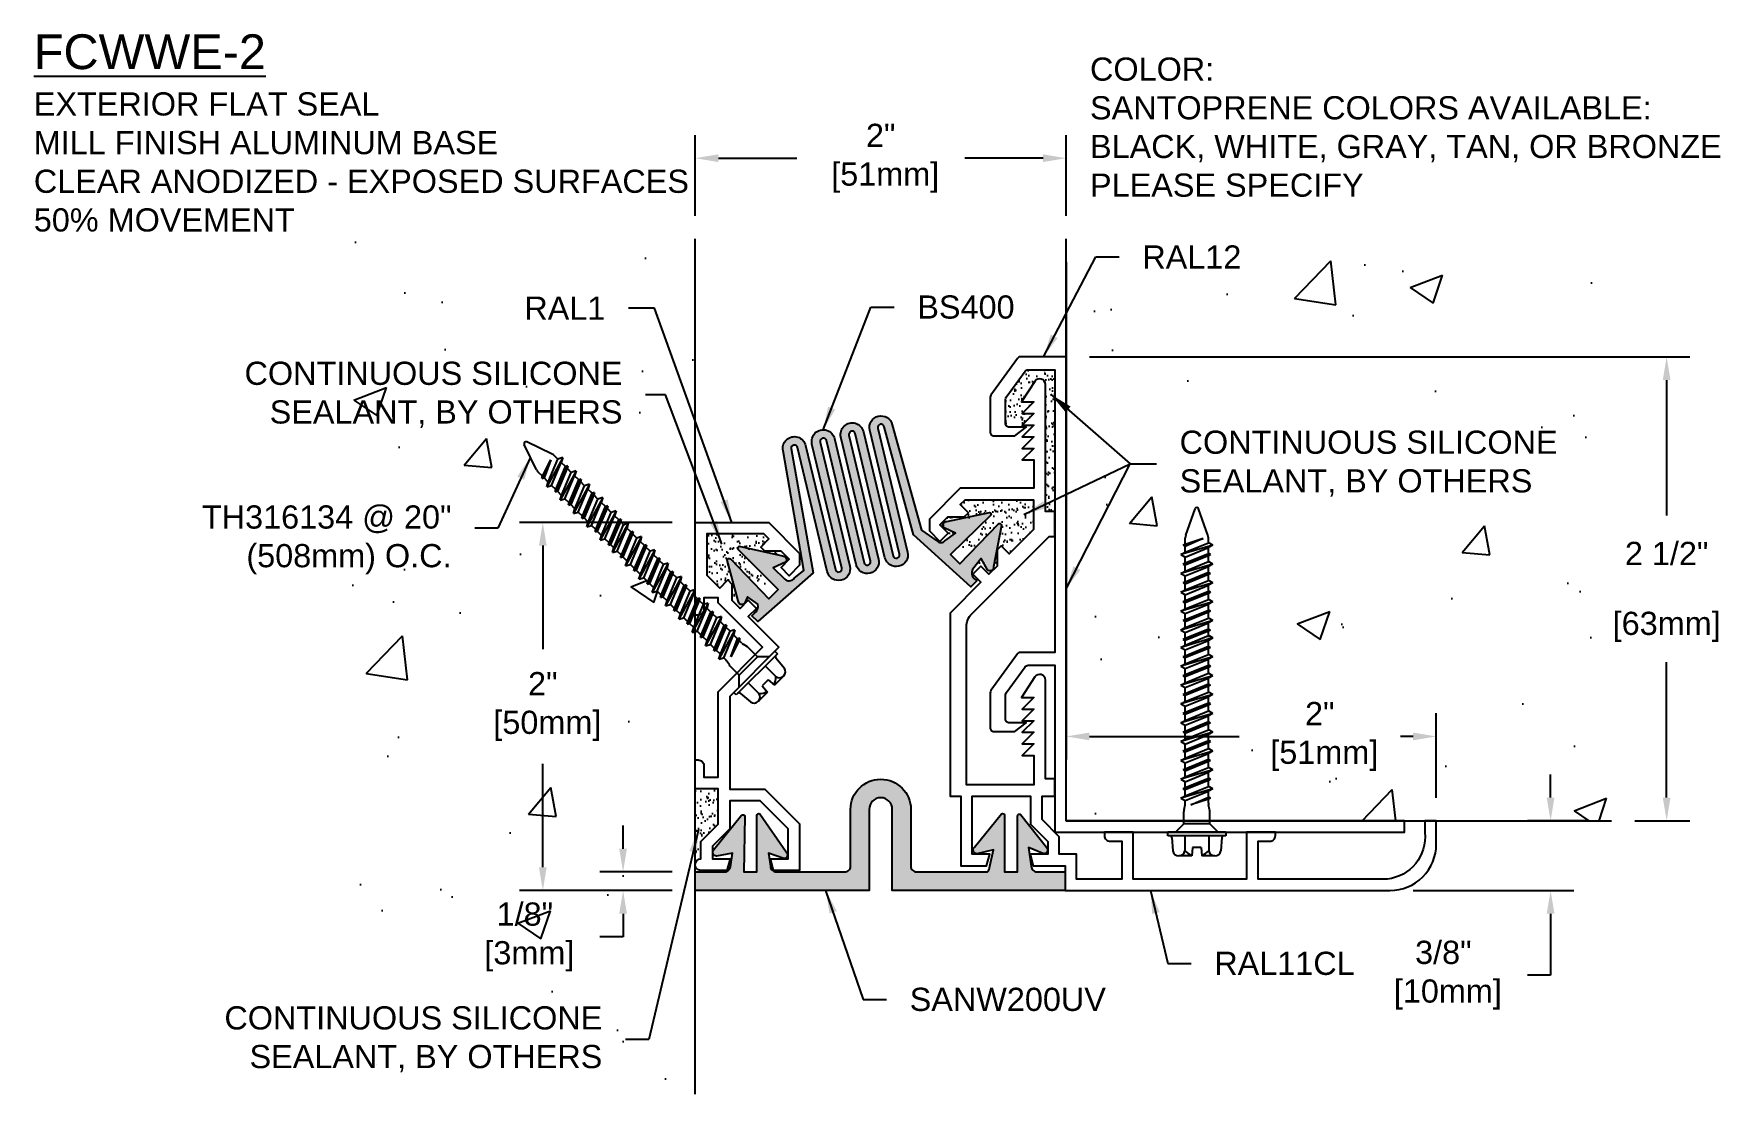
# Model space of a CAD drawing. Header units: inches. Extents: x -4.46 to 4.65, y -1.35 to 4.36.
import ezdxf

# ---------------------------------------------------------------- set-up
doc = ezdxf.new("R2010")
doc.units = ezdxf.units.IN
doc.header["$MEASUREMENT"] = 0
for name, color, linetype in [('Anchors', 4, 'Continuous'), ('Conditions', 1, 'Continuous'), ('Dimensions', 3, 'Continuous'), ('Fillers', 2, 'Continuous'), ('Metals', 7, 'Continuous'), ('Text', 2, 'Continuous')]:
    doc.layers.add(name, color=color, linetype=linetype)
doc.styles.add('Arial', font='arial.ttf')
doc.dimstyles.new('Arial', dxfattribs={"dimtxt": 0.125, "dimasz": 0.125, "dimexe": 0.125, "dimexo": 0.125, "dimgap": 0.125, "dimtad": 0, "dimtih": 1, "dimtoh": 1, "dimdec": 4, "dimzin": 0, "dimdsep": 46, "dimlunit": 4, "dimtxsty": 'Arial', "dimcen": 0.125, "dimadec": 0, "dimazin": 0, "dimtfac": 1, "dimtdec": 4, "dimtofl": 0, "dimtmove": 0, "dimatfit": 3, "dimfxl": 0, "dimfrac": 2, "dimtolj": 1, "dimtzin": 0, "dimarcsym": 0})
pattern_1 = [(37.5, (-2, 0), (-0.0020473, 0.0626218), [0, -0.0494, 0, -0.05525, 0, -0.0528125]), (7.5, (-2, 0), (0.0575177, 0.0917197), [0, -0.02665, 0, -0.044525, 0, -0.0170625]), (327.5, (-2.039975, 0), (0.1012096, 0.0001839), [0, -0.01625, 0, -0.0585, 0, -0.076375]), (317.5, (-2.039975, 0), (0.0976991, 0.0285245), [0, -0.008125, 0, -0.03835, 0, -0.043875])]

# ---------------------------------------------------------------- blocks, each defined once
blk = doc.blocks.new('A$CB0F2')
blk.add_lwpolyline([(0.029, 0.0023, -0.958439), (0.0317, 0.0642), (0.0317, 0.1582), (0.1247, 0.2512), (0.1247, 0.4422), (0.0007, 0.4422), (0.0007, 0.5972), (0.0167, 0.5972, -0.414214), (0.0477, 0.5662), (0.0477, 0.5042), (0.1247, 0.5042), (0.1247, 0.9649), (0.3641, 1.2043), (0.1247, 1.4438), (0.1247, 1.4712), (0.0477, 1.4712), (0.0477, 1.4092, -0.414214), (0.0167, 1.3782), (0.0007, 1.3782), (0.0007, 1.8772), (0.397, 1.8772), (0.5637, 1.7105), (0.5637, 1.6471), (0.507, 1.5904), (0.4631, 1.6343), (0.5077, 1.6788), (0.4638, 1.7226), (0.3755, 1.7219), (0.3535, 1.7439), (0.3981, 1.7884), (0.3713, 1.8152), (0.0627, 1.8152), (0.0627, 1.5935), (0.1329, 1.5232), (0.1768, 1.5671), (0.1987, 1.5452), (0.1987, 1.4575), (0.2425, 1.4136), (0.2864, 1.4575), (0.3302, 1.4136), (0.2864, 1.3698), (0.4518, 1.2043), (0.1867, 0.9392), (0.1867, 0.4392), (0.3767, 0.4392), (0.5637, 0.2522), (0.5637, 0.0022), (0.4233, 0.0022), (0.4067, 0.0642), (0.5017, 0.0642), (0.5017, 0.2265), (0.351, 0.3772), (0.1867, 0.3772), (0.1867, 0.2255), (0.0937, 0.1325), (0.0937, 0.0642), (0.1887, 0.0642), (0.172, 0.0022), (0.029, 0.0022)], format="xyb")
blk = doc.blocks.new('RAL1')
blk.add_blockref('A$CB0F2', (5.8364, 2.6935))
blk = doc.blocks.new('*D2')
at = {"layer": 'Defpoints', "color": 0}
for p in [(1.1066, 3.6928), (-0.8934, 3.2578), (1.1066, 3.2578)]:
    blk.add_point(p, dxfattribs=at)
at = {"layer": 'Dimensions', "color": 0, "lineweight": -2}
for p, q in [((-0.8934, 3.3828), (-0.8934, 3.8178)), ((1.1066, 3.3828), (1.1066, 3.8178)), ((-0.7684, 3.6928), (-0.3464, 3.6928)), ((0.9816, 3.6928), (0.5597, 3.6928))]:
    blk.add_line(p, q, dxfattribs=at)
at = {"layer": 'Dimensions', "color": 0}
for points in [[(-0.7684, 3.7137), (-0.7684, 3.672), (-0.8934, 3.6928)], [(0.9816, 3.7137), (0.9816, 3.672), (1.1066, 3.6928)]]:
    blk.add_solid(points, dxfattribs=at)
at = {"layer": 'Dimensions', "color": 0, "insert": (0.1066, 3.6928), "char_height": 0.125, "attachment_point": 5, "style": 'Arial'}
blk.add_mtext('\\A1;2"\\P [51mm]', dxfattribs=at)
blk = doc.blocks.new('*D3')
at = {"layer": 'Defpoints', "color": 0}
for p in [(1.1066, 2.6221), (4.0467, 0.1221), (4.3432, 0.1221)]:
    blk.add_point(p, dxfattribs=at)
at = {"layer": 'Dimensions', "color": 0, "lineweight": -2}
for p, q in [((1.2316, 2.6221), (4.4682, 2.6221)), ((4.3432, 2.4971), (4.3432, 1.7669)), ((4.3432, 0.2471), (4.3432, 0.9774)), ((4.1717, 0.1221), (4.4682, 0.1221))]:
    blk.add_line(p, q, dxfattribs=at)
at = {"layer": 'Dimensions', "color": 0}
for points in [[(4.3223, 2.4971), (4.364, 2.4971), (4.3432, 2.6221)], [(4.3223, 0.2471), (4.364, 0.2471), (4.3432, 0.1221)]]:
    blk.add_solid(points, dxfattribs=at)
at = {"layer": 'Dimensions', "color": 0, "char_height": 0.125, "attachment_point": 5, "style": 'Arial'}
for s, insert in [('\\A1;2 1/2"', (4.3432, 1.5618)), ('\\A1;[63mm]', (4.3432, 1.167))]:
    blk.add_mtext(s, dxfattribs=dict(at, insert=insert))
blk = doc.blocks.new('*D4')
at = {"layer": 'Defpoints', "color": 0}
for p in [(1.1066, 3.2578), (3.1015, 0.5764), (3.1015, 0.1207)]:
    blk.add_point(p, dxfattribs=at)
at = {"layer": 'Dimensions', "color": 0, "lineweight": -2}
for p, q in [((1.1066, 3.1328), (1.1066, 0.4514)), ((3.1015, 0.2457), (3.1015, 0.7014)), ((1.2316, 0.5764), (2.0386, 0.5764)), ((2.9765, 0.5764), (2.908, 0.5764))]:
    blk.add_line(p, q, dxfattribs=at)
at = {"layer": 'Dimensions', "color": 0}
for points in [[(1.2316, 0.5972), (1.2316, 0.5556), (1.1066, 0.5764)], [(2.9765, 0.5972), (2.9765, 0.5556), (3.1015, 0.5764)]]:
    blk.add_solid(points, dxfattribs=at)
at = {"layer": 'Dimensions', "color": 0, "insert": (2.4733, 0.5764), "char_height": 0.125, "attachment_point": 5, "style": 'Arial'}
blk.add_mtext('\\A1;2"\\P [51mm]', dxfattribs=at)
blk = doc.blocks.new('*D5')
at = {"layer": 'Defpoints', "color": 0}
for p in [(4.0467, 0.1221), (2.8515, -0.2541), (3.7175, -0.2541)]:
    blk.add_point(p, dxfattribs=at)
at = {"layer": 'Dimensions', "color": 0, "lineweight": -2}
for p, q in [((3.7175, 0.2471), (3.7175, 0.3721)), ((3.9217, 0.1221), (3.5925, 0.1221)), ((2.9765, -0.2541), (3.8425, -0.2541)), ((3.7175, -0.3791), (3.7175, -0.7104)), ((3.7175, -0.7104), (3.5925, -0.7104))]:
    blk.add_line(p, q, dxfattribs=at)
at = {"layer": 'Dimensions', "color": 0}
for points in [[(3.6966, 0.2471), (3.7383, 0.2471), (3.7175, 0.1221)], [(3.6966, -0.3791), (3.7383, -0.3791), (3.7175, -0.2541)]]:
    blk.add_solid(points, dxfattribs=at)
at = {"layer": 'Dimensions', "color": 0, "insert": (3.1394, -0.7104), "char_height": 0.125, "attachment_point": 5, "style": 'Arial'}
blk.add_mtext('\\A1;3/8"\\P [10mm]', dxfattribs=at)
blk = doc.blocks.new('*D6')
at = {"layer": 'Defpoints', "color": 0}
for p in [(-0.8934, 1.7296), (-1.7149, -0.2541), (-0.8934, -0.2541)]:
    blk.add_point(p, dxfattribs=at)
at = {"layer": 'Dimensions', "color": 0, "lineweight": -2}
for p, q in [((-1.0184, 1.7296), (-1.8399, 1.7296)), ((-1.7149, 1.6046), (-1.7149, 1.0473)), ((-1.7149, -0.1291), (-1.7149, 0.4282)), ((-1.0184, -0.2541), (-1.8399, -0.2541))]:
    blk.add_line(p, q, dxfattribs=at)
at = {"layer": 'Dimensions', "color": 0}
for points in [[(-1.7358, 1.6046), (-1.6941, 1.6046), (-1.7149, 1.7296)], [(-1.7358, -0.1291), (-1.6941, -0.1291), (-1.7149, -0.2541)]]:
    blk.add_solid(points, dxfattribs=at)
at = {"layer": 'Dimensions', "color": 0, "insert": (-1.7149, 0.7378), "char_height": 0.125, "attachment_point": 5, "style": 'Arial'}
blk.add_mtext('\\A1;2"\\P [50mm]', dxfattribs=at)
blk = doc.blocks.new('*D7')
at = {"layer": 'Defpoints', "color": 0}
for p in [(-0.8934, -0.1541), (-1.2822, -0.2541), (-0.8934, -0.2541)]:
    blk.add_point(p, dxfattribs=at)
at = {"layer": 'Dimensions', "color": 0, "lineweight": -2}
for p, q in [((-1.2822, -0.0291), (-1.2822, 0.0959)), ((-1.0184, -0.1541), (-1.4072, -0.1541)), ((-1.0184, -0.2541), (-1.4072, -0.2541)), ((-1.2822, -0.3791), (-1.2822, -0.5041)), ((-1.2822, -0.5041), (-1.4072, -0.5041))]:
    blk.add_line(p, q, dxfattribs=at)
at = {"layer": 'Dimensions', "color": 0}
for points in [[(-1.303, -0.0291), (-1.2614, -0.0291), (-1.2822, -0.1541)], [(-1.303, -0.3791), (-1.2614, -0.3791), (-1.2822, -0.2541)]]:
    blk.add_solid(points, dxfattribs=at)
at = {"layer": 'Dimensions', "color": 0, "insert": (-1.8117, -0.5041), "char_height": 0.125, "attachment_point": 5, "style": 'Arial'}
blk.add_mtext('\\A1;1/8"\\P [3mm]', dxfattribs=at)
blk = doc.blocks.new('BS400')
blk.add_hatch(color=256).paths.add_polyline_path([(-0.0261, 1.5024, 1), (0.0955, 1.5315), (-0.0646, 2.2001, -1), (-0.0305, 2.2083), (0.1295, 1.5397, 1), (0.2511, 1.5688), (0.091, 2.2374, -1), (0.1251, 2.2455), (0.2832, 1.6637), (0.5926, 1.3831), (0.6244, 1.4149), (0.611, 1.4283, -0.379282), (0.6022, 1.4754), (0.6474, 1.5353), (0.6813, 1.4746, 0.684825), (0.7154, 1.4897), (0.7572, 1.7138, 0.67662), (0.7401, 1.7211), (0.5325, 1.5068), (0.483, 1.5563), (0.6987, 1.7664, 0.637589), (0.6924, 1.7834), (0.4635, 1.7351, 0.699658), (0.4477, 1.7011), (0.5105, 1.6726), (0.4529, 1.6302, -0.414214), (0.409, 1.6302), (0.3263, 1.6888), (0.1689, 2.256, 1), (0.0473, 2.2269), (0.2073, 1.5583, -1), (0.1733, 1.5501), (0.0132, 2.2187, 1), (-0.1083, 2.1896), (0.0517, 1.521, -1), (0.0177, 1.5129), (-0.1424, 2.1815, 1), (-0.2639, 2.1524), (-0.1039, 1.4838, -1), (-0.1379, 1.4756), (-0.298, 2.1442, 1), (-0.4195, 2.1151), (-0.307, 1.4715), (-0.3594, 1.4285, -0.449435), (-0.4118, 1.4251), (-0.4737, 1.4845), (-0.4073, 1.515, 0.699658), (-0.4232, 1.5491), (-0.6556, 1.601, 0.637589), (-0.6619, 1.5839), (-0.4462, 1.3683), (-0.4957, 1.3188), (-0.7034, 1.5331, 0.67662), (-0.7204, 1.5258), (-0.6615, 1.3074, 0.684825), (-0.6274, 1.2924), (-0.6123, 1.3294), (-0.5564, 1.2889, -0.350604), (-0.5742, 1.2403), (-0.5876, 1.2268), (-0.5558, 1.195), (-0.2575, 1.4574), (-0.3764, 2.1286, -0.917307), (-0.3417, 2.1336), (-0.1817, 1.4651, 1), (-0.0601, 1.4943), (-0.2202, 2.1629, -1), (-0.1861, 2.171)])
blk.add_lwpolyline([(-0.0601, 1.4943, -1), (-0.1817, 1.4651), (-0.3417, 2.1338, 0.91191), (-0.3764, 2.1286), (-0.2575, 1.4574), (-0.5558, 1.195), (-0.5876, 1.2268), (-0.5742, 1.2403, 0.350604), (-0.5564, 1.2889), (-0.6123, 1.3294), (-0.6274, 1.2924, -0.684825), (-0.6615, 1.3074), (-0.7204, 1.5258, -0.67662), (-0.7034, 1.5331), (-0.4957, 1.3188), (-0.4462, 1.3683), (-0.6619, 1.5839, -0.637589), (-0.6556, 1.601), (-0.4232, 1.5491, -0.699658), (-0.4073, 1.515), (-0.4737, 1.4845), (-0.411, 1.4243, 0.440148), (-0.3594, 1.4285), (-0.307, 1.4715), (-0.4195, 2.1151, -1), (-0.298, 2.1442), (-0.1379, 1.4756, 1), (-0.1039, 1.4838), (-0.2639, 2.1524, -1), (-0.1424, 2.1815), (0.0177, 1.5129, 1), (0.0517, 1.521), (-0.1083, 2.1896, -1), (0.0132, 2.2187), (0.1733, 1.5501, 1), (0.2073, 1.5583), (0.0473, 2.2269, -1), (0.1689, 2.256), (0.3263, 1.6888), (0.409, 1.6302, 0.414214), (0.4529, 1.6302), (0.5105, 1.6726), (0.4477, 1.7011, -0.699658), (0.4635, 1.7351), (0.6924, 1.7834, -0.637589), (0.6987, 1.7664), (0.483, 1.5563), (0.5325, 1.5068), (0.7401, 1.7211, -0.67662), (0.7572, 1.7138), (0.7154, 1.4897, -0.684825), (0.6813, 1.4746), (0.6474, 1.5353), (0.6022, 1.4754, 0.379282), (0.611, 1.4283), (0.6244, 1.4149), (0.5926, 1.3831), (0.2832, 1.6637), (0.1251, 2.2455, 1), (0.091, 2.2374), (0.2511, 1.5688, -1), (0.1295, 1.5397), (-0.0305, 2.2083, 1), (-0.0646, 2.2001), (0.0955, 1.5315, -1), (-0.0261, 1.5024), (-0.1861, 2.171, 1), (-0.2202, 2.1629)], format="xyb", close=True)
blk = doc.blocks.new('RAL12')
blk.add_lwpolyline([(0.9007, 2.5525), (1.0446, 2.5525), (1.0446, 1.0294), (0.8602, 1.0294, 0.240384), (0.844, 1.0212), (0.7005, 0.8232, 0.158089), (0.6967, 0.8114), (0.6967, 0.6233, 0.414214), (0.7167, 0.6033), (0.83, 0.6033), (0.8912, 0.6501), (0.7993, 0.6501, -0.414214), (0.7793, 0.6701), (0.7793, 0.7999, -0.158089), (0.7831, 0.8117), (0.8846, 0.9516, -0.240384), (0.9007, 0.9598), (1.0446, 0.9598), (1.0446, 0.0601), (2.9309, 0.0601), (2.9309, 0.1221), (1.1066, 0.1221), (1.1066, 2.6221), (0.8602, 2.6221, 0.240384), (0.844, 2.6138), (0.7005, 2.4158, 0.158089), (0.6967, 2.4041), (0.6967, 2.216, 0.414214), (0.7167, 2.196), (0.83, 2.196), (0.8912, 2.2428), (0.7993, 2.2428, -0.414214), (0.7793, 2.2628), (0.7793, 2.3926, -0.158089), (0.7831, 2.4043), (0.8846, 2.5442, -0.240384)], format="xyb", close=True)
blk = doc.blocks.new('RAL11CLR')
blk.add_lwpolyline([(2.8377, -0.1921), (2.1411, -0.1921), (2.1411, 0.0112), (2.2031, 0.0112, 0.414214), (2.2341, 0.0422), (2.2341, 0.0601), (2.0791, 0.0601), (2.0791, -0.1921), (1.4676, -0.1921), (1.4676, 0.0601), (1.3126, 0.0601), (1.3126, 0.0422, 0.414214), (1.3436, 0.0112), (1.4056, 0.0112), (1.4056, -0.1921), (1.1626, -0.1921), (1.1626, -0.0586), (1.069, -0.0586), (1.069, 0.0354), (0.976, 0.1284), (0.976, 0.2544), (1.0446, 0.2544), (1.0446, 0.3476), (0.9946, 0.3476), (0.9946, 0.8798, 0.745241), (0.9373, 0.897), (0.8646, 0.7861), (0.9326, 0.7861), (0.8696, 0.7236), (0.9326, 0.7236), (0.8696, 0.6611), (0.9326, 0.6611), (0.8696, 0.5986), (0.9326, 0.5986), (0.8696, 0.5361), (0.9326, 0.5361), (0.8696, 0.4736), (0.9326, 0.4736), (0.9326, 0.3164), (0.5686, 0.3164), (0.5686, 1.1671, -0.198912), (0.5978, 1.2378), (1.0146, 1.6546), (1.0446, 1.6546), (1.0446, 1.7219), (1.0446, 1.7891), (0.9946, 1.7891), (0.9946, 2.4729, 0.745241), (0.9373, 2.49), (0.8646, 2.3791), (0.9326, 2.3791), (0.8696, 2.3166), (0.9326, 2.3166), (0.8696, 2.2541), (0.9326, 2.2541), (0.8696, 2.1916), (0.9326, 2.1916), (0.8696, 2.1291), (0.9326, 2.1291), (0.8696, 2.0666), (0.9326, 2.0666), (0.9326, 1.9144), (0.5357, 1.9144), (0.369, 1.7478), (0.369, 1.6843), (0.4257, 1.6277), (0.4696, 1.6715), (0.425, 1.7161), (0.4689, 1.7599), (0.5572, 1.7592), (0.5792, 1.7811), (0.5346, 1.8257), (0.5614, 1.8524), (0.9307, 1.8524), (0.9307, 1.6915), (0.7998, 1.5605), (0.7559, 1.6043), (0.734, 1.5824), (0.734, 1.4947), (0.6902, 1.4509), (0.6463, 1.4947), (0.6025, 1.4509), (0.6463, 1.407), (0.4809, 1.2416), (0.4809, 0.2544), (0.5383, 0.2544), (0.5383, -0.1206), (0.6774, -0.1206), (0.694, -0.0586), (0.599, -0.0586), (0.599, 0.2544), (0.914, 0.2544), (0.914, 0.1027), (1.007, 0.0097), (1.007, -0.0586), (0.912, -0.0586), (0.9286, -0.1206), (1.1017, -0.1206), (1.1017, -0.2541), (2.8515, -0.2541, 0.414214), (3.1015, -0.0041), (3.1015, 0.1207), (3.0395, 0.1207), (3.0395, 0.0579, -0.414214), (2.8377, -0.1921)], format="xyb")
blk = doc.blocks.new('TH-316134')
for p, q in [((-0.1352, 0.029), (-0.129, 0.1001)), ((-0.0967, 0.1275), (-0.0272, 0.1275)), ((-0.0645, 0.0188), (-0.0645, 0.1001)), ((-0.0232, 0.0825), (-0.0272, 0.1275)), ((0.0233, 0.0825), (0.0272, 0.1275)), ((0.0272, 0.1275), (0.0967, 0.1275)), ((0.0645, 0.0188), (0.0645, 0.1001)), ((0.1352, 0.029), (0.129, 0.1001)), ((-0.1568, 0.0188), (0.1568, 0.0188)), ((-0.1568, 0), (-0.1568, 0.0188)), ((-0.1568, 0), (0.1568, 0)), ((-0.1148, 0), (-0.0697, -0.045)), ((-0.0232, 0.0825), (0.0233, 0.0825)), ((0.1148, 0), (0.0698, -0.045)), ((0.1568, 0.0188), (0.1568, 0)), ((-0.0697, -0.045), (0.0698, -0.045)), ((-0.0697, -0.045), (-0.0697, -0.1121)), ((0.0698, -0.045), (0.0698, -0.1121)), ((-0.0737, -0.1836), (0.0321, -0.1471)), ((-0.0737, -0.1836), (-0.0623, -0.1774)), ((-0.0687, -0.1217), (-0.0633, -0.1477)), ((0.0321, -0.1471), (-0.0623, -0.1898)), ((-0.0623, -0.1774), (0.0321, -0.1471)), ((-0.0623, -0.1573), (-0.0623, -0.1774)), ((0.0623, -0.1707), (-0.0623, -0.2215)), ((0.0623, -0.1573), (0.0623, -0.1707)), ((0.0863, -0.1836), (0.0623, -0.1707)), ((0.0687, -0.1217), (0.0633, -0.1477)), ((-0.0862, -0.2344), (0.0863, -0.1836)), ((-0.0862, -0.2344), (-0.0623, -0.2215)), ((-0.0862, -0.2344), (-0.0623, -0.2473)), ((-0.0737, -0.1836), (-0.0623, -0.1898)), ((-0.0737, -0.2852), (0.0737, -0.2344)), ((-0.0623, -0.1898), (-0.0623, -0.2215)), ((0.0623, -0.1965), (-0.0623, -0.2473)), ((-0.0623, -0.279), (0.0623, -0.2282)), ((0.0623, -0.2405), (-0.0623, -0.2913)), ((-0.0623, -0.2473), (-0.0623, -0.279)), ((0.0623, -0.2722), (-0.0623, -0.323)), ((0.0863, -0.1836), (0.0623, -0.1965)), ((0.0623, -0.1965), (0.0623, -0.2282)), ((0.0737, -0.2344), (0.0623, -0.2282)), ((0.0737, -0.2344), (0.0623, -0.2405)), ((0.0623, -0.2405), (0.0623, -0.2722)), ((0.0863, -0.2852), (0.0623, -0.2722)), ((-0.0862, -0.3359), (0.0863, -0.2852)), ((-0.0862, -0.3359), (-0.0623, -0.323)), ((-0.0862, -0.3359), (-0.0623, -0.3489)), ((-0.0737, -0.2852), (-0.0623, -0.279)), ((-0.0737, -0.2852), (-0.0623, -0.2913)), ((-0.0737, -0.3867), (0.0737, -0.3359)), ((-0.0623, -0.2913), (-0.0623, -0.323)), ((0.0623, -0.2981), (-0.0623, -0.3489)), ((-0.0623, -0.3806), (0.0623, -0.3298)), ((0.0623, -0.3421), (-0.0623, -0.3929)), ((-0.0623, -0.3489), (-0.0623, -0.3806)), ((0.0863, -0.2852), (0.0623, -0.2981)), ((0.0623, -0.2981), (0.0623, -0.3298)), ((0.0737, -0.3359), (0.0623, -0.3298)), ((0.0737, -0.3359), (0.0623, -0.3421)), ((0.0623, -0.3421), (0.0623, -0.3738)), ((-0.0862, -0.4375), (0.0863, -0.3867)), ((-0.0862, -0.4375), (-0.0623, -0.4246)), ((-0.0862, -0.4375), (-0.0623, -0.4504)), ((-0.0737, -0.3867), (-0.0623, -0.3806)), ((-0.0737, -0.3867), (-0.0623, -0.3929)), ((-0.0737, -0.4883), (0.0737, -0.4375)), ((0.0623, -0.3738), (-0.0623, -0.4246)), ((-0.0623, -0.3929), (-0.0623, -0.4246)), ((0.0623, -0.3996), (-0.0623, -0.4504)), ((-0.0623, -0.4821), (0.0623, -0.4313)), ((0.0623, -0.4437), (-0.0623, -0.4944)), ((-0.0623, -0.4504), (-0.0623, -0.4821)), ((0.0863, -0.3867), (0.0623, -0.3738)), ((0.0863, -0.3867), (0.0623, -0.3996)), ((0.0623, -0.3996), (0.0623, -0.4313)), ((0.0737, -0.4375), (0.0623, -0.4313)), ((0.0737, -0.4375), (0.0623, -0.4437)), ((0.0623, -0.4437), (0.0623, -0.4754)), ((-0.0862, -0.5391), (0.0863, -0.4883)), ((-0.0862, -0.5391), (-0.0623, -0.5261)), ((-0.0862, -0.5391), (-0.0623, -0.552)), ((-0.0737, -0.4883), (-0.0623, -0.4821)), ((-0.0737, -0.4883), (-0.0623, -0.4944)), ((-0.0737, -0.5898), (0.0737, -0.5391)), ((0.0623, -0.4754), (-0.0623, -0.5261)), ((-0.0623, -0.4944), (-0.0623, -0.5261)), ((0.0623, -0.5012), (-0.0623, -0.552)), ((-0.0623, -0.5837), (0.0623, -0.5329)), ((0.0623, -0.5452), (-0.0623, -0.596)), ((0.0863, -0.4883), (0.0623, -0.4754)), ((0.0863, -0.4883), (0.0623, -0.5012)), ((0.0623, -0.5012), (0.0623, -0.5329)), ((0.0737, -0.5391), (0.0623, -0.5329)), ((0.0737, -0.5391), (0.0623, -0.5452)), ((0.0623, -0.5452), (0.0623, -0.5769)), ((-0.0862, -0.6406), (0.0863, -0.5898)), ((-0.0862, -0.6406), (-0.0623, -0.6277)), ((-0.0737, -0.5898), (-0.0623, -0.5837)), ((-0.0737, -0.5898), (-0.0623, -0.596)), ((-0.0623, -0.552), (-0.0623, -0.5837)), ((0.0623, -0.5769), (-0.0623, -0.6277)), ((-0.0623, -0.596), (-0.0623, -0.6277)), ((0.0623, -0.6028), (-0.0623, -0.6535)), ((-0.0623, -0.6852), (0.0623, -0.6345)), ((0.0863, -0.5898), (0.0623, -0.5769)), ((0.0863, -0.5898), (0.0623, -0.6028)), ((0.0623, -0.6028), (0.0623, -0.6345)), ((0.0737, -0.6406), (0.0623, -0.6345)), ((-0.0862, -0.6406), (-0.0623, -0.6535)), ((-0.0862, -0.7422), (0.0863, -0.6914)), ((-0.0737, -0.6914), (0.0737, -0.6406)), ((-0.0737, -0.6914), (-0.0623, -0.6852)), ((-0.0737, -0.6914), (-0.0623, -0.6976)), ((0.0623, -0.6468), (-0.0623, -0.6976)), ((-0.0623, -0.6535), (-0.0623, -0.6852)), ((0.0623, -0.6785), (-0.0623, -0.7293)), ((-0.0623, -0.6976), (-0.0623, -0.7293)), ((0.0623, -0.7043), (-0.0623, -0.7551)), ((0.0737, -0.6406), (0.0623, -0.6468)), ((0.0623, -0.6468), (0.0623, -0.6785)), ((0.0863, -0.6914), (0.0623, -0.6785)), ((0.0863, -0.6914), (0.0623, -0.7043)), ((0.0623, -0.7043), (0.0623, -0.736)), ((-0.0862, -0.7422), (-0.0623, -0.7293)), ((-0.0862, -0.7422), (-0.0623, -0.7551)), ((-0.0862, -0.8437), (0.0863, -0.793)), ((-0.0737, -0.793), (0.0737, -0.7422)), ((-0.0737, -0.793), (-0.0623, -0.7868)), ((-0.0737, -0.793), (-0.0623, -0.7991)), ((-0.0623, -0.7868), (0.0623, -0.736)), ((0.0623, -0.7484), (-0.0623, -0.7991)), ((-0.0623, -0.7551), (-0.0623, -0.7868)), ((0.0623, -0.78), (-0.0623, -0.8308)), ((-0.0623, -0.7991), (-0.0623, -0.8308)), ((0.0623, -0.8059), (-0.0623, -0.8567)), ((0.0737, -0.7422), (0.0623, -0.736)), ((0.0737, -0.7422), (0.0623, -0.7484)), ((0.0623, -0.7484), (0.0623, -0.78)), ((0.0863, -0.793), (0.0623, -0.78)), ((0.0863, -0.793), (0.0623, -0.8059)), ((0.0623, -0.8059), (0.0623, -0.8376)), ((-0.0862, -0.8437), (-0.0623, -0.8308)), ((-0.0862, -0.8437), (-0.0623, -0.8567)), ((-0.0862, -0.9453), (0.0863, -0.8945)), ((-0.0737, -0.8945), (0.0737, -0.8437)), ((-0.0737, -0.8945), (-0.0623, -0.8884)), ((-0.0737, -0.8945), (-0.0623, -0.9007)), ((-0.0623, -0.8884), (0.0623, -0.8376)), ((0.0623, -0.8499), (-0.0623, -0.9007)), ((-0.0623, -0.8567), (-0.0623, -0.8884)), ((0.0623, -0.8816), (-0.0623, -0.9324)), ((-0.0623, -0.9007), (-0.0623, -0.9324)), ((0.0623, -0.9075), (-0.0623, -0.9582)), ((0.0737, -0.8437), (0.0623, -0.8376)), ((0.0737, -0.8437), (0.0623, -0.8499)), ((0.0623, -0.8499), (0.0623, -0.8816)), ((0.0863, -0.8945), (0.0623, -0.8816)), ((0.0863, -0.8945), (0.0623, -0.9075)), ((0.0623, -0.9075), (0.0623, -0.9391)), ((-0.0862, -0.9453), (-0.0623, -0.9324)), ((-0.0862, -0.9453), (-0.0623, -0.9582)), ((-0.0862, -1.0469), (0.0863, -0.9961)), ((-0.0737, -0.9961), (0.0737, -0.9453)), ((-0.0737, -0.9961), (-0.0623, -0.9899)), ((-0.0737, -0.9961), (-0.0623, -1.0023)), ((-0.0623, -0.9899), (0.0623, -0.9391)), ((0.0623, -0.9515), (-0.0623, -1.0023)), ((-0.0623, -0.9582), (-0.0623, -0.9899)), ((0.0623, -0.9832), (-0.0623, -1.034)), ((-0.0623, -1.0023), (-0.0623, -1.034)), ((0.0737, -0.9453), (0.0623, -0.9391)), ((0.0737, -0.9453), (0.0623, -0.9515)), ((0.0623, -0.9515), (0.0623, -0.9832)), ((0.0863, -0.9961), (0.0623, -0.9832)), ((0.0863, -0.9961), (0.0623, -1.009)), ((0.0623, -1.0012), (0.0623, -1.0329)), ((-0.0862, -1.0469), (-0.0623, -1.034)), ((-0.0862, -1.0469), (-0.0623, -1.0598)), ((-0.0862, -1.1406), (0.0863, -1.0898)), ((-0.0737, -1.0898), (0.0737, -1.0391)), ((-0.0737, -1.0898), (-0.0623, -1.0837)), ((-0.0737, -1.0898), (-0.0623, -1.096)), ((0.0623, -1.009), (-0.0623, -1.0598)), ((-0.0623, -1.0837), (0.0623, -1.0329)), ((0.0623, -1.0452), (-0.0623, -1.096)), ((-0.0623, -1.052), (-0.0623, -1.0837)), ((0.0623, -1.0769), (-0.0623, -1.1277)), ((0.0737, -1.0391), (0.0623, -1.0329)), ((0.0737, -1.0391), (0.0623, -1.0452)), ((0.0623, -1.0452), (0.0623, -1.0769)), ((0.0863, -1.0898), (0.0623, -1.0769)), ((0.0863, -1.0898), (0.0623, -1.1028)), ((-0.0862, -1.1406), (-0.0623, -1.1277)), ((-0.0862, -1.1406), (-0.0623, -1.1535)), ((-0.0737, -1.1914), (0.0737, -1.1406)), ((-0.0623, -1.096), (-0.0623, -1.1277)), ((0.0623, -1.1028), (-0.0623, -1.1535)), ((-0.0623, -1.1852), (0.0623, -1.1345)), ((0.0623, -1.1468), (-0.0623, -1.1976)), ((-0.0623, -1.1535), (-0.0623, -1.1852)), ((0.0623, -1.1785), (-0.0623, -1.2293)), ((0.0623, -1.1028), (0.0623, -1.1345)), ((0.0737, -1.1406), (0.0623, -1.1345)), ((0.0737, -1.1406), (0.0623, -1.1468)), ((0.0623, -1.1468), (0.0623, -1.1785)), ((0.0863, -1.1914), (0.0623, -1.1785)), ((-0.0862, -1.2422), (0.0863, -1.1914)), ((-0.0862, -1.2422), (-0.0623, -1.2293)), ((-0.0862, -1.2422), (-0.0623, -1.2551)), ((-0.0737, -1.1914), (-0.0623, -1.1852)), ((-0.0737, -1.1914), (-0.0623, -1.1976)), ((-0.0737, -1.293), (0.0737, -1.2422)), ((-0.0623, -1.1976), (-0.0623, -1.2293)), ((0.0623, -1.2043), (-0.0623, -1.2551)), ((-0.0623, -1.2868), (0.0623, -1.236)), ((0.0623, -1.2484), (-0.0623, -1.2991)), ((-0.0623, -1.2551), (-0.0623, -1.2868)), ((0.0863, -1.1914), (0.0623, -1.2043)), ((0.0623, -1.2043), (0.0623, -1.236)), ((0.0737, -1.2422), (0.0623, -1.236)), ((0.0737, -1.2422), (0.0623, -1.2484)), ((0.0623, -1.2484), (0.0623, -1.28)), ((-0.0862, -1.3437), (0.0863, -1.293)), ((-0.0862, -1.3437), (-0.0623, -1.3308)), ((-0.0862, -1.3437), (-0.0623, -1.3567)), ((-0.0737, -1.293), (-0.0623, -1.2868)), ((-0.0737, -1.293), (-0.0623, -1.2991)), ((-0.0737, -1.3945), (0.0737, -1.3437)), ((0.0623, -1.28), (-0.0623, -1.3308)), ((-0.0623, -1.2991), (-0.0623, -1.3308)), ((0.0623, -1.3059), (-0.0623, -1.3567)), ((-0.0623, -1.3884), (0.0623, -1.3376)), ((0.0623, -1.3499), (-0.0623, -1.4007)), ((-0.0623, -1.3567), (-0.0623, -1.3884)), ((0.0863, -1.293), (0.0623, -1.28)), ((0.0863, -1.293), (0.0623, -1.3059)), ((0.0623, -1.3059), (0.0623, -1.3376)), ((0.0737, -1.3437), (0.0623, -1.3376)), ((0.0737, -1.3437), (0.0623, -1.3499)), ((0.0623, -1.3499), (0.0623, -1.3816)), ((-0.0862, -1.4453), (0.0863, -1.3945)), ((-0.0862, -1.4453), (-0.0623, -1.4324)), ((-0.0862, -1.4453), (-0.0623, -1.4582)), ((-0.0737, -1.3945), (-0.0623, -1.3884)), ((-0.0737, -1.3945), (-0.0623, -1.4007)), ((-0.0737, -1.4961), (0.0737, -1.4453)), ((0.0623, -1.3816), (-0.0623, -1.4324)), ((-0.0623, -1.4007), (-0.0623, -1.4324)), ((0.0623, -1.4075), (-0.0623, -1.4582)), ((-0.0623, -1.4899), (0.0623, -1.4391)), ((0.0623, -1.4515), (-0.0623, -1.5023)), ((0.0863, -1.3945), (0.0623, -1.3816)), ((0.0863, -1.3945), (0.0623, -1.4075)), ((0.0623, -1.4075), (0.0623, -1.4391)), ((0.0737, -1.4453), (0.0623, -1.4391)), ((0.0737, -1.4453), (0.0623, -1.4515)), ((0.0623, -1.4515), (0.0623, -1.4832)), ((-0.0862, -1.5469), (0.0863, -1.4961)), ((-0.0862, -1.5469), (-0.0623, -1.534)), ((-0.0862, -1.5469), (-0.0623, -1.5598)), ((-0.0737, -1.4961), (-0.0623, -1.4899)), ((-0.0737, -1.4961), (-0.0623, -1.5023)), ((-0.0623, -1.4582), (-0.0623, -1.4899)), ((0.0623, -1.4832), (-0.0623, -1.534)), ((-0.0623, -1.5023), (-0.0623, -1.534)), ((0.0623, -1.509), (-0.0623, -1.5598)), ((-0.0335, -1.5838), (0.0623, -1.5407)), ((-0.0335, -1.5838), (0.0737, -1.5469)), ((0.0863, -1.4961), (0.0623, -1.4832)), ((0.0863, -1.4961), (0.0623, -1.509)), ((0.0623, -1.509), (0.0623, -1.5407)), ((0.0737, -1.5469), (0.0623, -1.5407)), ((0.0737, -1.5469), (0.0623, -1.553)), ((-0.0623, -1.5598), (-0.0623, -1.5857)), ((-0.0596, -1.601), (-0.0096, -1.7438)), ((0.0623, -1.553), (-0.0335, -1.5838)), ((0.0596, -1.601), (0.0096, -1.7438)), ((0.0623, -1.553), (0.0623, -1.5857))]:
    blk.add_line(p, q)
for centre, radius, start, end in [((-0.0967, 0.0948), 0.0327, 9.28497, 170.71503), ((0, 0.0379), 0.0896, 107.42152, 136.04074), ((0, 0.0379), 0.0896, 43.95926, 72.57848), ((0.0967, 0.0948), 0.0327, 9.28497, 170.71503), ((-0.1464, 0.03), 0.0112, 270, 355), ((0.1464, 0.03), 0.0112, 185, 270), ((-0.0232, -0.1121), 0.0465, 180, 191.9357), ((-0.1088, -0.1573), 0.0465, 0, 11.9357), ((0.1088, -0.1573), 0.0465, 168.0643, 180), ((0.0233, -0.1121), 0.0465, 348.0643, 0), ((-0.0158, -1.5857), 0.0465, 180, 199.30575), ((0.0158, -1.5857), 0.0465, 340.69425, 0), ((0, -1.7394), 0.0106, 204.10008, 335.89992)]:
    blk.add_arc(centre, radius, start, end)
blk = doc.blocks.new('TH316134')
blk.add_blockref('TH-316134', (0, 0))
blk = doc.blocks.new('SANW200')
at = {"layer": 'Fillers'}
blk.add_hatch(color=256, dxfattribs=at).paths.add_polyline_path([(4.5475, 3.8692), (4.5475, 4.3067, -1), (4.6725, 4.3067), (4.6725, 3.8692), (5.605, 3.8692), (5.605, 3.9692), (5.4523, 3.9692, -0.414214), (5.4213, 4.0002), (5.4065, 4.1008), (5.4895, 4.0673, 0.684825), (5.503, 4.102), (5.3652, 4.2777, 0.67662), (5.348, 4.2708), (5.348, 3.9692), (5.278, 3.9692), (5.278, 4.2742, 0.637589), (5.2616, 4.2819), (5.1151, 4.1031, 0.699658), (5.128, 4.0678), (5.2182, 4.0877), (5.198, 4.0002, -0.18444), (5.1853, 3.9692), (4.8035, 3.9692, -0.414214), (4.7725, 4.0002), (4.7725, 4.3067, 1), (4.4475, 4.3067), (4.4475, 4.0002, -0.414214), (4.4165, 3.9692), (4.0466, 3.9692, -0.414214), (4.0156, 4.0002), (4.0048, 4.0709), (4.0873, 4.0416, 0.699658), (4.1002, 4.0769), (3.9584, 4.2819, 0.637589), (3.942, 4.2742), (3.942, 3.9692), (3.872, 3.9692), (3.8767, 4.2676, 0.67662), (3.8595, 4.2745), (3.7111, 4.0896, 0.684825), (3.7246, 4.0549), (3.8109, 4.0706), (3.8005, 3.9963, -0.379282), (3.761, 3.9692), (3.61, 3.9692), (3.61, 3.8692)])
at = {"layer": 'Fillers', "linetype": 'ByBlock'}
blk.add_lwpolyline([(5.1853, 3.9692, 0.18444), (5.198, 4.0002), (5.2182, 4.0877), (5.128, 4.0678, -0.699658), (5.1151, 4.1031), (5.2616, 4.2819, -0.637589), (5.278, 4.2742), (5.278, 3.9692), (5.348, 3.9692), (5.348, 4.2708, -0.67662), (5.3652, 4.2777), (5.503, 4.102, -0.684825), (5.4895, 4.0673), (5.4065, 4.1008), (5.4213, 4.0002, 0.414214), (5.4523, 3.9692), (5.605, 3.9692), (5.605, 3.8692), (4.6725, 3.8692), (4.6725, 4.3067, 1), (4.5475, 4.3067), (4.5475, 3.8692), (3.61, 3.8692), (3.61, 3.9692), (3.761, 3.9692, 0.379282), (3.8005, 3.9963), (3.8109, 4.0706), (3.7246, 4.0549, -0.684825), (3.7111, 4.0896), (3.8595, 4.2745, -0.67662), (3.8767, 4.2676), (3.872, 3.9692), (3.942, 3.9692), (3.942, 4.2742, -0.637589), (3.9584, 4.2819), (4.1002, 4.0769, -0.699658), (4.0873, 4.0416), (4.0048, 4.0709), (4.0156, 4.0002, 0.414214), (4.0466, 3.9692), (4.4165, 3.9692, 0.414214), (4.4475, 4.0002), (4.4475, 4.3067, -1), (4.7725, 4.3067), (4.7725, 4.0002, 0.414214), (4.8035, 3.9692)], format="xyb", close=True, dxfattribs=at)

msp = doc.modelspace()

# ---------------------------------------------------------------- hatches: boundary and pattern name
at = {"layer": 'Conditions'}
h = msp.add_hatch(dxfattribs=at)
h.set_pattern_fill('AR-CONC', color=256, scale=0.25, style=0)
h.paths.add_polyline_path([(4.04666, 3.25784), (1.10665, 3.25784), (1.10665, 0.12215), (1.74081, 0.12215), (1.74081, 0.17224, -0.0521265), (1.74182, 0.18186), (1.74731, 0.20783, 0.0521265), (1.74831, 0.21745), (1.74831, 0.23082), (1.72431, 0.24374), (1.74831, 0.25667), (1.74831, 0.28836), (1.73687, 0.29452), (1.74831, 0.30069), (1.74831, 0.33238), (1.72431, 0.3453), (1.74831, 0.35823), (1.74831, 0.38992), (1.73687, 0.39609), (1.74831, 0.40225), (1.74831, 0.43394), (1.72431, 0.44687), (1.74831, 0.45979), (1.74831, 0.49148), (1.73687, 0.49765), (1.74831, 0.50381), (1.74831, 0.5355), (1.72431, 0.54843), (1.74831, 0.56135), (1.74831, 0.59305), (1.73687, 0.59921), (1.74831, 0.60537), (1.74831, 0.63707), (1.72431, 0.64999), (1.74831, 0.66292), (1.74831, 0.69461), (1.73687, 0.70077), (1.74831, 0.70694), (1.74831, 0.73863), (1.72431, 0.75155), (1.74831, 0.76448), (1.74831, 0.79617), (1.73687, 0.80234), (1.74831, 0.8085), (1.74831, 0.84019), (1.72431, 0.85312), (1.74831, 0.86604), (1.74831, 0.89773), (1.73687, 0.9039), (1.74831, 0.91006), (1.74831, 0.94175), (1.72431, 0.95468), (1.74831, 0.9676), (1.74831, 0.9993), (1.73687, 1.00546), (1.74831, 1.01162), (1.74831, 1.04332), (1.72431, 1.05624), (1.74831, 1.06917), (1.74831, 1.09305), (1.73687, 1.09921), (1.74831, 1.10537), (1.74831, 1.13707), (1.72431, 1.14999), (1.74831, 1.16292), (1.74831, 1.19461), (1.73687, 1.20077), (1.74831, 1.20694), (1.74831, 1.23863), (1.72431, 1.25155), (1.74831, 1.26448), (1.74831, 1.29617), (1.73687, 1.30234), (1.74831, 1.3085), (1.74831, 1.34019), (1.72431, 1.35312), (1.74831, 1.36604), (1.74831, 1.39773), (1.73687, 1.4039), (1.74831, 1.41006), (1.74831, 1.44175), (1.72431, 1.45468), (1.74831, 1.4676), (1.74831, 1.4993), (1.73687, 1.50546), (1.74831, 1.51162), (1.74831, 1.54332), (1.72431, 1.55624), (1.74831, 1.56917), (1.74831, 1.60086), (1.73687, 1.60702), (1.74831, 1.61319), (1.74831, 1.64581, -0.084437), (1.75093, 1.66118), (1.80034, 1.80223, -0.709275), (1.8202, 1.8039), (1.8702, 1.66118, -0.084437), (1.87281, 1.64581), (1.87281, 1.61995), (1.89681, 1.60702), (1.87281, 1.5941), (1.87281, 1.56241), (1.88426, 1.55624), (1.87281, 1.55008), (1.87281, 1.51839), (1.89681, 1.50546), (1.87281, 1.49254), (1.87281, 1.46084), (1.88426, 1.45468), (1.87281, 1.44852), (1.87281, 1.41682), (1.89681, 1.4039), (1.87281, 1.39097), (1.87281, 1.35928), (1.88426, 1.35312), (1.87281, 1.34695), (1.87281, 1.31526), (1.89681, 1.30234), (1.87281, 1.28941), (1.87281, 1.25772), (1.88426, 1.25155), (1.87281, 1.24539), (1.87281, 1.2137), (1.89681, 1.20077), (1.87281, 1.18785), (1.87281, 1.15616), (1.88426, 1.14999), (1.87281, 1.14383), (1.87281, 1.11995), (1.89681, 1.10702), (1.87281, 1.0941), (1.87281, 1.06241), (1.88426, 1.05624), (1.87281, 1.05008), (1.87281, 1.01839), (1.89681, 1.00546), (1.87281, 0.99254), (1.87281, 0.96084), (1.88426, 0.95468), (1.87281, 0.94852), (1.87281, 0.91682), (1.89681, 0.9039), (1.87281, 0.89097), (1.87281, 0.85928), (1.88426, 0.85312), (1.87281, 0.84695), (1.87281, 0.81526), (1.89681, 0.80234), (1.87281, 0.78941), (1.87281, 0.75772), (1.88426, 0.75155), (1.87281, 0.74539), (1.87281, 0.7137), (1.89681, 0.70077), (1.87281, 0.68785), (1.87281, 0.65616), (1.88426, 0.64999), (1.87281, 0.64383), (1.87281, 0.61214), (1.89681, 0.59921), (1.87281, 0.58629), (1.87281, 0.55459), (1.88426, 0.54843), (1.87281, 0.54227), (1.87281, 0.51057), (1.89681, 0.49765), (1.87281, 0.48472), (1.87281, 0.45303), (1.88426, 0.44687), (1.87281, 0.4407), (1.87281, 0.40901), (1.89681, 0.39609), (1.87281, 0.38316), (1.87281, 0.35147), (1.88426, 0.3453), (1.87281, 0.33914), (1.87281, 0.30745), (1.89681, 0.29452), (1.87281, 0.2816), (1.87281, 0.24991), (1.88426, 0.24374), (1.87281, 0.23758), (1.87281, 0.21745, 0.0521265), (1.87382, 0.20783), (1.87931, 0.18186, -0.0521265), (1.88031, 0.17224), (1.88031, 0.12215), (4.04666, 0.12215)])
h.paths.add_polyline_path([(-0.89335, 1.1414), (-0.90921, 1.13665), (-0.90138, 1.16276), (-0.92379, 1.18517), (-0.93624, 1.18143), (-0.9325, 1.19388), (-0.95491, 1.21629), (-0.98102, 1.20846), (-0.97319, 1.23457), (-0.9956, 1.25698), (-1.00805, 1.25325), (-1.00432, 1.2657), (-1.02673, 1.28811), (-1.05284, 1.28028), (-1.04501, 1.30639), (-1.06742, 1.3288), (-1.07987, 1.32506), (-1.07614, 1.33752), (-1.09855, 1.35993), (-1.12466, 1.35209), (-1.11682, 1.3782), (-1.13923, 1.40061), (-1.15169, 1.39688), (-1.14795, 1.40933), (-1.17036, 1.43174), (-1.19647, 1.42391), (-1.18864, 1.45002), (-1.21105, 1.47243), (-1.2235, 1.4687), (-1.21977, 1.48115), (-1.24218, 1.50356), (-1.26829, 1.49573), (-1.26046, 1.52184), (-1.28287, 1.54425), (-1.29532, 1.54051), (-1.29158, 1.55296), (-1.31399, 1.57537), (-1.3401, 1.56754), (-1.33227, 1.59365), (-1.34916, 1.61054), (-1.36161, 1.6068), (-1.35787, 1.61925), (-1.38028, 1.64166), (-1.40639, 1.63383), (-1.39856, 1.65994), (-1.42097, 1.68235), (-1.43342, 1.67862), (-1.42969, 1.69107), (-1.4521, 1.71348), (-1.47821, 1.70565), (-1.47038, 1.73176), (-1.49279, 1.75417), (-1.50524, 1.75043), (-1.5015, 1.76288), (-1.52391, 1.78529), (-1.55002, 1.77746), (-1.54219, 1.80357), (-1.5646, 1.82598), (-1.57705, 1.82225), (-1.57332, 1.8347), (-1.59573, 1.85711), (-1.62184, 1.84928), (-1.61401, 1.87539), (-1.63642, 1.8978), (-1.64887, 1.89406), (-1.64514, 1.90652), (-1.66755, 1.92893), (-1.69366, 1.92109), (-1.68582, 1.9472), (-1.70823, 1.96961), (-1.72069, 1.96588), (-1.71695, 1.97833), (-1.74002, 2.0014, -0.084437), (-1.74904, 2.01412), (-1.81384, 2.1488, -0.709275), (-1.80097, 2.16402), (-1.6647, 2.09846, -0.084437), (-1.65198, 2.08943), (-1.6337, 2.07115), (-1.60759, 2.07898), (-1.61542, 2.05287), (-1.59301, 2.03046), (-1.58056, 2.03419), (-1.58429, 2.02174), (-1.56188, 1.99933), (-1.53577, 2.00716), (-1.5436, 1.98105), (-1.52119, 1.95864), (-1.50874, 1.96238), (-1.51248, 1.94993), (-1.49007, 1.92752), (-1.46396, 1.93535), (-1.47179, 1.90924), (-1.44938, 1.88683), (-1.43693, 1.89056), (-1.44066, 1.87811), (-1.41825, 1.8557), (-1.39214, 1.86353), (-1.39997, 1.83742), (-1.37756, 1.81501), (-1.36511, 1.81875), (-1.36885, 1.8063), (-1.34644, 1.78388), (-1.32033, 1.79172), (-1.32816, 1.76561), (-1.30575, 1.7432), (-1.2933, 1.74693), (-1.29703, 1.73448), (-1.28014, 1.71759), (-1.25403, 1.72542), (-1.26187, 1.69931), (-1.23946, 1.6769), (-1.227, 1.68064), (-1.23074, 1.66819), (-1.20833, 1.64578), (-1.18222, 1.65361), (-1.19005, 1.6275), (-1.16764, 1.60509), (-1.15519, 1.60882), (-1.15892, 1.59637), (-1.13651, 1.57396), (-1.1104, 1.58179), (-1.11823, 1.55568), (-1.09582, 1.53327), (-1.08337, 1.53701), (-1.08711, 1.52456), (-1.0647, 1.50215), (-1.03859, 1.50998), (-1.04642, 1.48387), (-1.02401, 1.46146), (-1.01156, 1.46519), (-1.01529, 1.45274), (-0.99288, 1.43033), (-0.96677, 1.43816), (-0.9746, 1.41205), (-0.95219, 1.38964), (-0.93974, 1.39338), (-0.94348, 1.38093), (-0.92107, 1.35852), (-0.89335, 1.36683), (-0.89335, 3.25784), (-2.80364, 3.25784), (-2.80364, -1.35174), (-0.89335, -1.35174)])
h.paths.add_polyline_path([(2.13239, 0.35858), (2.82561, 0.35858), (2.82561, 0.82501), (2.13239, 0.82501)], flags=24)
h.paths.add_polyline_path([(1.6778, 1.82269), (3.77782, 1.82269), (3.77782, 2.29083), (1.6778, 2.29083)], flags=24)
h.paths.add_polyline_path([(1.47175, 3.0294), (2.06819, 3.0294), (2.06819, 3.28699), (1.47175, 3.28699)], flags=9)
h.paths.add_polyline_path([(-2.05588, 0.51995), (-1.36267, 0.51995), (-1.36267, 0.98638), (-2.05588, 0.98638)], flags=24)
h.paths.add_polyline_path([(-2.10403, -0.72269), (-1.50794, -0.72269), (-1.50794, -0.25545), (-2.10403, -0.25545)], flags=24)
h.paths.add_polyline_path([(-3.4535, -1.27994), (-1.35348, -1.27994), (-1.35348, -0.8118), (-3.4535, -0.8118)], flags=9)
h.paths.add_polyline_path([(-3.34498, 2.19417), (-1.24497, 2.19417), (-1.24497, 2.66231), (-3.34498, 2.66231)], flags=9)
h.paths.add_polyline_path([(-3.6338, 1.41838), (-2.16049, 1.41838), (-2.16049, 1.88656), (-3.6338, 1.88656)], flags=9)
h.paths.add_polyline_path([(-1.81371, 2.67249), (-1.3144, 2.67249), (-1.3144, 2.93007), (-1.81371, 2.93007)], flags=24)
h = msp.add_hatch(dxfattribs=at)
h.set_pattern_fill('AR-SAND', color=256, scale=0.0325, style=0)
h.set_pattern_definition(pattern_1)
h.paths.add_polyline_path([(0.93725, 2.49, -0.7452408), (0.99465, 2.47288), (0.99465, 1.78912), (1.04465, 1.78912), (1.04465, 2.55251), (0.90074, 2.55251, 0.2403839), (0.88455, 2.54425), (0.78314, 2.40433, 0.1580887), (0.77934, 2.3926), (0.77934, 2.26278, 0.4142136), (0.79934, 2.24278), (0.89118, 2.24278), (0.93265, 2.25413), (0.86965, 2.25413), (0.93265, 2.31663), (0.86965, 2.31663), (0.93265, 2.37913), (0.86465, 2.37913)])
h = msp.add_hatch(dxfattribs=at)
h.set_pattern_fill('AR-SAND', color=256, scale=0.0325, style=0)
h.set_pattern_definition(pattern_1)
h.paths.add_polyline_path([(0.93075, 1.85242), (0.56138, 1.85242), (0.53461, 1.82566), (0.57916, 1.78111), (0.55724, 1.75919), (0.46885, 1.75989), (0.42501, 1.71605), (0.46956, 1.67151), (0.48694, 1.65412), (0.51509, 1.67481), (0.45317, 1.70043, -0.6996577), (0.46902, 1.7345), (0.69704, 1.77539, -0.664746), (0.70269, 1.75784), (0.53687, 1.6042), (0.5838, 1.55727), (0.74452, 1.72314, -0.6881972), (0.76181, 1.71607), (0.71167, 1.48697, -0.6848253), (0.67755, 1.47191), (0.65202, 1.53752), (0.63117, 1.5099), (0.64634, 1.49473), (0.69018, 1.45089), (0.73402, 1.49473), (0.73402, 1.58241), (0.75594, 1.60433), (0.79978, 1.56049), (0.93075, 1.69146)])
h = msp.add_hatch(dxfattribs=at)
h.set_pattern_fill('AR-SAND', color=256, scale=0.0325, style=0)
h.paths.add_polyline_path([(-0.49593, 1.64084), (-0.52269, 1.6676), (-0.83135, 1.6676), (-0.83135, 1.44593), (-0.76109, 1.37567), (-0.71725, 1.41951), (-0.69533, 1.39759), (-0.69533, 1.30991), (-0.65149, 1.26607), (-0.60765, 1.30991), (-0.59299, 1.32457), (-0.60588, 1.34164), (-0.6371, 1.28575, -0.6848253), (-0.67122, 1.30081), (-0.71567, 1.52018, -0.6881972), (-0.69838, 1.52726), (-0.54677, 1.37079), (-0.49817, 1.41939), (-0.65711, 1.57833, -0.6375892), (-0.6509, 1.59536), (-0.41922, 1.55259, -0.6996577), (-0.40336, 1.51852), (-0.46895, 1.47892), (-0.45148, 1.46609), (-0.43087, 1.48669), (-0.38633, 1.53124), (-0.43017, 1.57508), (-0.51855, 1.57437), (-0.54048, 1.59629)])
h = msp.add_hatch(dxfattribs=at)
h.set_pattern_fill('AR-SAND', color=256, scale=0.0325, style=0)
h.paths.add_polyline_path([(-0.76935, 0.2946), (-0.89335, 0.2946), (-0.89335, -0.1144, -0.4142136), (-0.86235, -0.0834), (-0.86235, 0.0106), (-0.76935, 0.1036)])

# ---------------------------------------------------------------- linework, layer by layer
for p, q in [((-0.89335, -1.35174), (-0.89335, 3.25784)), ((1.10665, 0.12215), (1.10665, 3.25784)), ((1.10665, 0.12215), (4.04666, 0.12215))]:
    msp.add_line(p, q, dxfattribs=at)

# ---------------------------------------------------------------- block references
msp.add_blockref('SANW200', (-4.50335, -4.12326))
at = {"layer": 'Anchors'}
for p, rotation in [((-0.57477, 0.92418), 225), ((1.81056, 0.06015), 180)]:
    msp.add_blockref('TH316134', p, dxfattribs=dict(at, rotation=rotation))
at = {"layer": 'Fillers'}
msp.add_blockref('BS400', (0, 0), dxfattribs=at)
at = {"layer": 'Metals'}
for name, p in [('RAL12', (0, 0)), ('RAL11CLR', (0, 0)), ('RAL1', (-6.73046, -2.84108))]:
    msp.add_blockref(name, p, dxfattribs=at)

# ---------------------------------------------------------------- texts
at = {"layer": 'Text', "attachment_point": 1, "style": 'Arial'}
for s, insert, char_height, width in [('{\\LFCWWE-2\\P\\H0.6667x;\\lEXTERIOR FLAT SEAL\\PMILL FINISH ALUMINUM BASE\\PCLEAR ANODIZED - EXPOSED SURFACES\\P50% MOVEMENT}', (-4.45874, 4.36042), 0.1875, 4.1875), ('COLOR:{\\L                          \\~\\P}SANTOPRENE COLORS AVAILABLE:\\PBLACK, WHITE, GRAY, TAN, OR BRONZE\\PPLEASE SPECIFY', (1.23479, 4.23542), 0.125, 3.408737)]:
    msp.add_mtext(s, dxfattribs=dict(at, insert=insert, char_height=char_height, width=width))
at = {"layer": 'Text', "char_height": 0.125, "style": 'Arial'}
for s, insert, attachment_point in [('\\A1;RAL12', (1.51673, 3.22292), 1), ('\\A1;RAL1', (-1.37771, 2.8219), 9), ('\\A1;BS400', (0.30388, 2.95334), 1), ('\\A1;CONTINUOUS SILICONE\\PSEALANT, BY OTHERS', (-1.28559, 2.41783), 6), ('\\A1;CONTINUOUS SILICONE\\PSEALANT, BY OTHERS', (1.71775, 2.04636), 4), ('\\A1;TH316134 @ 20"\\P(508mm) O.C.', (-2.20691, 1.63608), 6), ('RAL11CL', (1.9047, -0.64726), 4), ('SANW200UV', (0.26273, -0.77811), 1), ('\\A1;CONTINUOUS SILICONE\\PSEALANT, BY OTHERS', (-1.39411, -1.05627), 6)]:
    msp.add_mtext(s, dxfattribs=dict(at, insert=insert, attachment_point=attachment_point))

# ---------------------------------------------------------------- dimensions: what is measured, and where the dimension line sits
at = {"layer": 'Dimensions'}
for base, p1, p2, picture, middle in [((1.10665, 3.69283), (-0.89335, 3.25784), (1.10665, 3.25784), '*D2', (0.10665, 3.69283)), ((3.10146, 0.57641), (1.10665, 3.25784), (3.10146, 0.1207), '*D4', (2.47333, 0.57641))]:
    dim = msp.add_linear_dim(base=base, p1=p1, p2=p2, dimstyle='Arial', override={"dimpost": '\\X'}, dxfattribs=at)
    dim.commit()
    dim.dimension.update_dxf_attribs({"geometry": picture, "text_midpoint": middle, "dimtype": 160})
dim = msp.add_linear_dim(base=(4.343163, 0.122148), p1=(1.106648, 2.622096), p2=(4.046665, 0.122148), angle=90, dimstyle='Arial', override={"dimpost": '\\X'}, dxfattribs=at)
dim.commit()
dim.dimension.update_dxf_attribs({"geometry": '*D3', "text_midpoint": (4.343163, 1.372122)})
for base, p1, p2, picture, middle in [((-1.714944, -0.254053), (-0.893352, 1.729602), (-0.893352, -0.254053), '*D6', (-1.714944, 0.737775)), ((3.71747, -0.25405), (4.04666, 0.12215), (2.85146, -0.25405), '*D5', (3.13945, -0.71038)), ((-1.2822, -0.25405), (-0.89335, -0.15405), (-0.89335, -0.25405), '*D7', (-1.81166, -0.50405))]:
    dim = msp.add_linear_dim(base=base, p1=p1, p2=p2, angle=90, dimstyle='Arial', override={"dimpost": '\\X'}, dxfattribs=at)
    dim.commit()
    dim.dimension.update_dxf_attribs({"geometry": picture, "text_midpoint": middle, "dimtype": 160})

# ---------------------------------------------------------------- leaders
at = {"layer": 'Text', "annotation_type": 0, "has_hookline": 1}
for points, hookline_direction, text_width in [([(0.98342, 2.6221), (1.26673, 3.16042), (1.39173, 3.16042)], 0, 0.511), ([(-0.69518, 1.7296), (-1.11239, 2.8844), (-1.25271, 2.8844)], 1, 0.39103), ([(-0.20314, 2.22943), (0.05388, 2.89084), (0.17888, 2.89084)], 0, 0.50315), ([(-1.78182, 2.08225), (-1.95691, 1.69858), (-2.08191, 1.69858)], 1, 1.33373), ([(-0.19046, -0.25338), (0.01273, -0.84061), (0.13773, -0.84061)], 0, 1.0486), ([(1.56115, -0.25405), (1.6547, -0.64726), (1.7797, -0.64726)], 0, 0.73721)]:
    msp.add_leader(points, dimstyle='Arial', override={"dimgap": 0.125, "dimtad": 0}, dxfattribs=dict(at, hookline_direction=hookline_direction, text_width=text_width))
at = {"layer": 'Text', "annotation_type": 0, "has_hookline": 1, "hookline_direction": 1, "text_width": 2.01944}
for points in [[(-0.75036, 1.6152), (-1.05433, 2.41783), (-1.16059, 2.41783)], [(-0.87589, 0.07547), (-1.14411, -1.05627), (-1.26911, -1.05627)]]:
    msp.add_leader(points, dimstyle='Arial', dxfattribs=at)
at = {"layer": 'Text'}
for points in [[(1.02264, 2.42089), (1.45207, 2.04636)], [(0.87886, 1.7719), (1.45207, 2.04636), (1.59275, 2.04636)], [(1.10665, 1.37212), (1.45207, 2.04636)]]:
    msp.add_leader(points, dimstyle='Arial', dxfattribs=at)

doc.saveas('drawing.dxf')
